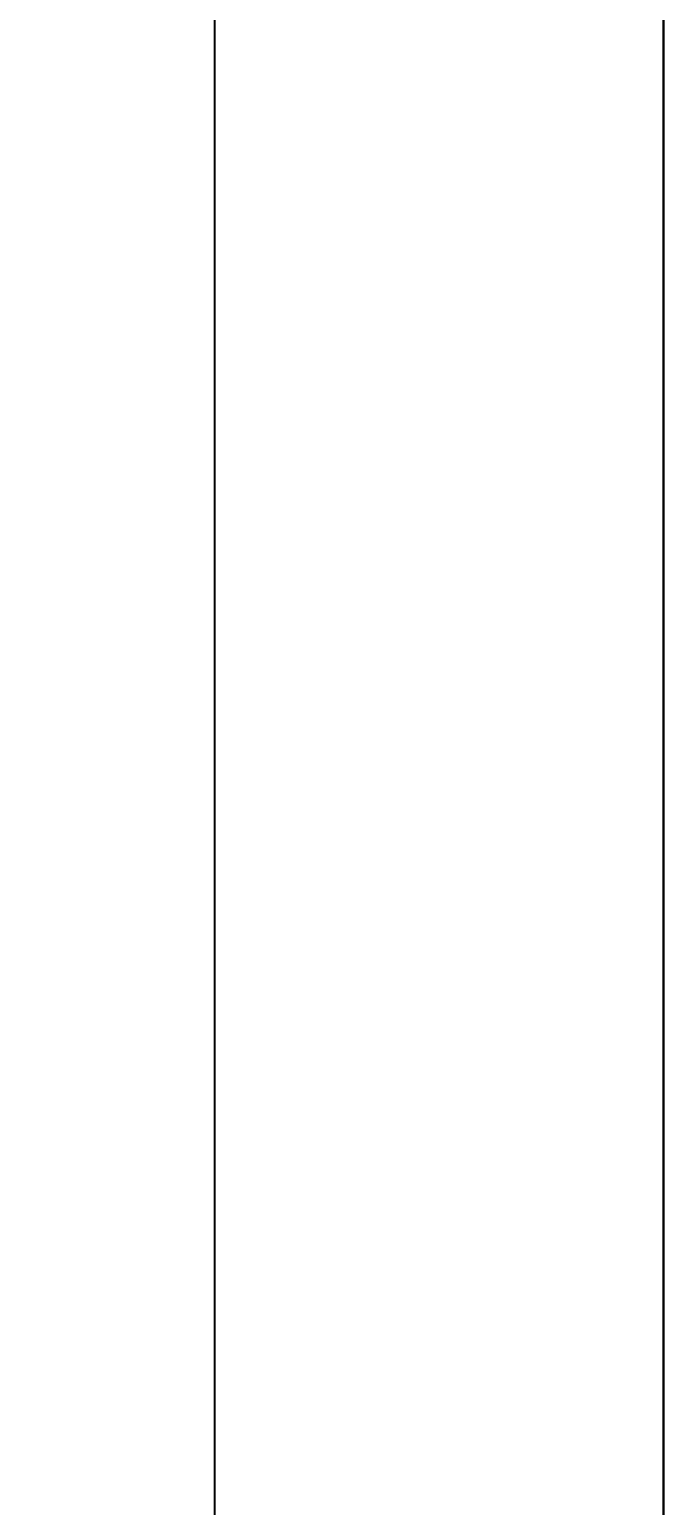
# Model space of a CAD drawing. Header units: millimetres. Extents: x 0 to 1390178, y 0 to 110113.
# Drawn here: x 713070.7 to 713212.1, y 41583.1 to 41912.1 of the extents above; entities that cross this region are included whole.
import ezdxf
from ezdxf.enums import TextEntityAlignment as Align
from ezdxf.xclip import XClip

# ---------------------------------------------------------------- set-up
doc = ezdxf.new("R2018")
doc.units = ezdxf.units.MM
doc.header["$LTSCALE"] = 100
doc.header["$XCLIPFRAME"] = 0
doc.linetypes.add('X - 단위세대 확장형$0$CEN', pattern=[62, 60, -1, 0, -1])
doc.linetypes.add('X - 평면도$0$CEN', pattern=[62, 60, -1, 0, -1])
for name, color, linetype in [('SYM', 7, 'Continuous'), ('X - SHEET$0$AA-BORD-TEXT', 3, 'Continuous'), ('X - 단위세대 확장형$0$AA-WAXM-CONC', 2, 'Continuous'), ('X - 단위세대 확장형$0$AA-XXXX-CNTL', 1, 'X - 단위세대 확장형$0$CEN'), ('X - 평면도$0$AA-XXXX-CNTL', 1, 'X - 평면도$0$CEN')]:
    doc.layers.add(name, color=color, linetype=linetype)
doc.styles.get("Standard").update_dxf_attribs({"font": 'Dotum.ttf'})
doc.styles.add('X - SHEET$0$HAUD01', font='Dotum.ttf')

# ---------------------------------------------------------------- blocks, each defined once
blk = doc.blocks.new('X - SHEET$0$HAUDsheetV')
at = {"layer": 'X - SHEET$0$AA-BORD-TEXT', "color": 3, "style": 'X - SHEET$0$HAUD01'}
for tag, p in [('PJCode', (786, 567.9351)), ('작성자', (786.1117, 194.8244)), ('검토자', (786.1117, 181.8244)), ('최종검토자', (786.1117, 168.8244)), ('승인자', (786.1117, 155.8244)), ('일자', (786.8317, 144.0176)), ('개정번호', (812, 65.92))]:
    blk.add_attdef(tag, text='', height=3, dxfattribs=at).set_placement(p, align=Align.MIDDLE_CENTER)
at = {"layer": 'X - SHEET$0$AA-BORD-TEXT', "color": 3, "lineweight": 30, "flags": 104}
blk.add_attdef('PJTitle', text='', height=4, dxfattribs=at).set_placement((787.2483, 536.6215), align=Align.MIDDLE_CENTER)
blk = doc.blocks.new('X - SHEET')
ref = blk.add_blockref('X - SHEET$0$HAUDsheetV', (-100, 0), dxfattribs=dict(xscale=100, yscale=100, zscale=100))
lines = blk.add_mtext('중랑구 상봉동 116-49번지 일원 2030 청년주택 \\P신축공사', dxfattribs={"layer": 'X - SHEET$0$AA-BORD-TEXT', "color": 3, "insert": (78624.83, 53662.15), "char_height": 5056.5166, "attachment_point": 1})
ref.add_attrib('PJTitle', '', (78624.83, 53662.15), dxfattribs={"flags": 104}).embed_mtext(lines)
blk = doc.blocks.new('X - 단위세대 확장형$0$A$C11416124')
at = {"layer": 'X - 단위세대 확장형$0$AA-WAXM-CONC'}
blk.add_line((3589.41, 1308.79), (3589.41, 9248.79), dxfattribs=at)
at = {"layer": 'X - 단위세대 확장형$0$AA-XXXX-CNTL'}
blk.add_line((3489.41, 988.91), (3489.41, 9671.32), dxfattribs=at)
blk = doc.blocks.new('X - 단위세대 확장형', base_point=(-475.36, -286.73))
at = {"xscale": -1}
blk.add_blockref('X - 단위세대 확장형$0$A$C11416124', (63951.39, 55284.32), dxfattribs=at)
blk = doc.blocks.new('X - 평면도', base_point=(-475.36, -286.73))
at = {"layer": 'X - 평면도$0$AA-XXXX-CNTL'}
blk.add_line((1068461.98, 68689.63), (1068461.98, 56493.11), dxfattribs=at)

msp = doc.modelspace()

# ---------------------------------------------------------------- block references
at = {"layer": 'SYM'}
ref = msp.add_blockref('X - 단위세대 확장형', (652274.72, -16179.14), dxfattribs=at)
XClip(ref).set_block_clipping_path([(27286.2339647645, 22495.2025850526), (88213.6007378809, 68689.6277392105)])

# ---------------------------------------------------------------- next in the draw order: block references
ref = msp.add_blockref('X - 평면도', (-355725.28, -16179.14))
XClip(ref).set_block_clipping_path([(1027249.9161542748, 15892.4151621381), (1111249.9161542747, 75292.4151621381)])

# ---------------------------------------------------------------- next in the draw order: block references
for p in [(504000, 0), (588000, 0)]:
    msp.add_blockref('X - SHEET', p)

doc.saveas('drawing.dxf')
